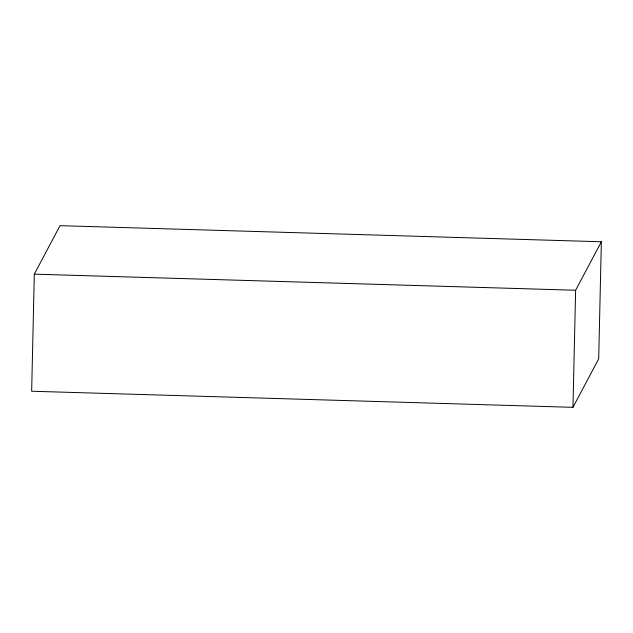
<?xml version="1.0" encoding="UTF-8"?>
<svg xmlns="http://www.w3.org/2000/svg" width="633" height="633" viewBox="0 0 633 633"><rect width="100%" height="100%" fill="white"/><g stroke="black" fill="none" stroke-linecap="round" stroke-linejoin="round"><path stroke-width="0.95" d="M34.309 274.16L31.65 391.234L572.968 407.335L598.691 358.84L601.35 241.766L60.032 225.665L34.309 274.16L575.626 290.254L601.35 241.766M572.968 407.335L575.626 290.254"/></g></svg>
